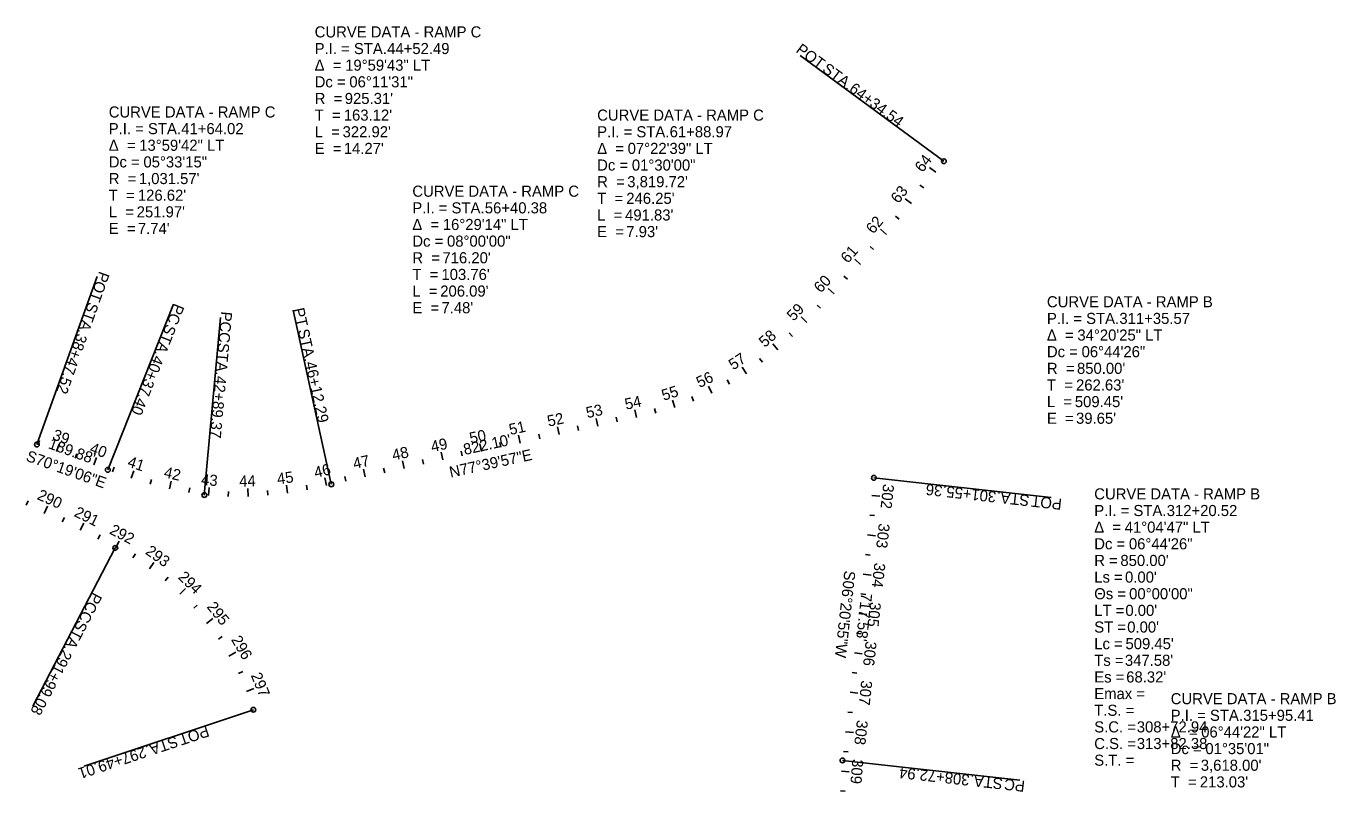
# Model space of a CAD drawing. Extents: x 213054 to 253479, y 525432 to 554138.
# Drawn here: x 219273 to 222575, y 547003 to 548935 of the extents above; entities that cross this region are included whole.
import ezdxf

# ---------------------------------------------------------------- set-up
doc = ezdxf.new("R2010")
doc.units = 0
for name, color, linetype in [('_CIVIL_CONSTRUCTION', 7, 'Continuous'), ('DV_X_Section_VMS_Line', 7, 'Continuous'), ('RW_X_CL_100_Bearings', 7, 'Continuous'), ('RW_X_CL_100_Cardinal_Points', 7, 'Continuous'), ('SC_Scratch1', 7, 'Continuous')]:
    doc.layers.add(name, color=color, linetype=linetype)

msp = doc.modelspace()

# ---------------------------------------------------------------- linework, layer by layer
at = {"layer": 'RW_X_CL_100_Cardinal_Points'}
for p, q in [((221566.1, 548566.6), (221550.1, 548578.6)), ((221535.8, 548526.8), (221526.3, 548534.1)), ((221505.1, 548487.4), (221489.4, 548499.8)), ((221473.8, 548448.4), (221464.5, 548456)), ((221442, 548409.8), (221426.7, 548422.6)), ((221409.7, 548371.6), (221400.6, 548379.4)), ((221376.9, 548333.9), (221361.9, 548347.1)), ((221343.7, 548296.5), (221334.8, 548304.6)), ((221309.9, 548259.7), (221295.2, 548273.3)), ((221275.7, 548223.2), (221267, 548231.5)), ((221240.9, 548187.3), (221226.7, 548201.3)), ((221205.3, 548152.2), (221197, 548160.9)), ((221168.3, 548118.6), (221155.2, 548133.7)), ((221129.5, 548087), (221122.2, 548096.5)), ((221088.8, 548058), (221077.8, 548074.7)), ((221001.7, 548009), (220993.1, 548027)), ((221046.1, 548032), (221040.2, 548042.4)), ((220908.7, 547972.5), (220902.6, 547991.5)), ((220955.9, 547989.1), (220951.5, 548000.3)), ((220812, 547947.2), (220807.7, 547966.8)), ((220860.7, 547958.5), (220857.6, 547970.1)), ((220616.6, 547904.5), (220612.4, 547924.1)), ((220665.5, 547915.2), (220662.9, 547926.9)), ((220714.3, 547925.9), (220710, 547945.4)), ((220763.2, 547936.6), (220760.6, 547948.3)), ((220518.9, 547883.2), (220514.7, 547902.7)), ((220567.8, 547893.8), (220565.2, 547905.6)), ((219302.7, 547878.6), (219306.7, 547889.9)), ((219349.8, 547861.8), (219356.5, 547880.6)), ((220323.5, 547840.4), (220319.3, 547860)), ((220372.4, 547851.1), (220369.8, 547862.8)), ((220421.2, 547861.8), (220417, 547881.3)), ((220470.1, 547872.5), (220467.5, 547884.2)), ((219396.8, 547844.9), (219400.9, 547856.2)), ((219443.9, 547828.1), (219450.7, 547846.9)), ((220225.9, 547819.1), (220221.6, 547838.6)), ((220274.7, 547829.7), (220272.1, 547841.5)), ((219490.9, 547810.9), (219495.2, 547822.1)), ((219538, 547794.2), (219544.2, 547813.2)), ((219585.9, 547779.8), (219589, 547791.4)), ((220030.6, 547775.9), (220025.7, 547795.3)), ((220079.3, 547787), (220076.8, 547798.7)), ((220128.2, 547797.7), (220123.9, 547817.2)), ((220177, 547808.4), (220174.4, 547820.1)), ((219634.4, 547767.7), (219638.7, 547787.2)), ((219683.4, 547758), (219685.5, 547769.8)), ((219732.9, 547751.1), (219734.5, 547771.1)), ((219782.8, 547748.5), (219783.1, 547760.5)), ((219832.8, 547748.6), (219832.3, 547768.6)), ((219882.8, 547751.4), (219881.8, 547763.4)), ((219932.4, 547756.9), (219929.7, 547776.7)), ((219981.8, 547765.1), (219979.5, 547776.9)), ((219273.2, 547726), (219278, 547737)), ((221405.4, 547751), (221425.2, 547748.8)), ((219318.9, 547705.7), (219327.2, 547723.9)), ((219364.3, 547684.7), (219369.4, 547695.6)), ((221399.8, 547701.4), (221411.8, 547700)), ((219409.4, 547663.1), (219418.2, 547681.1)), ((219454.2, 547640.9), (219459.6, 547651.6)), ((219498.7, 547618.1), (219507.9, 547635.8)), ((221394.3, 547651.7), (221414.2, 547649.4)), ((219542.1, 547593.4), (219548.4, 547603.6)), ((221388.8, 547602), (221400.7, 547600.6)), ((219583.8, 547565.7), (219595.4, 547581.9)), ((219623.3, 547535.1), (219631, 547544.4)), ((221383.3, 547552.3), (221403.1, 547550.1)), ((219660.7, 547501.9), (219674.5, 547516.4)), ((221377.7, 547502.6), (221389.7, 547501.2)), ((219695.7, 547466.2), (219704.5, 547474.3)), ((219728, 547428.1), (219743.7, 547440.5)), ((221372.2, 547452.9), (221392.1, 547450.7)), ((221366.7, 547403.2), (221378.6, 547401.9)), ((219757.7, 547387.9), (219767.6, 547394.6)), ((219784.5, 547345.6), (219801.7, 547355.8)), ((221361.1, 547353.5), (221381, 547351.3)), ((219808.2, 547301.7), (219819, 547307)), ((221355.6, 547303.8), (221367.5, 547302.5)), ((219828.8, 547256.1), (219847.3, 547263.7)), ((221350.1, 547254.1), (221370, 547251.9)), ((221344.6, 547204.4), (221356.5, 547203.1)), ((221339, 547154.7), (221358.9, 547152.5)), ((221333.5, 547105), (221345.4, 547103.7)), ((221328.4, 547055.3), (221348.3, 547053.7)), ((221325.9, 547005.4), (221337.9, 547005.1))]:
    msp.add_line(p, q, dxfattribs=at)
at = {"layer": 'SC_Scratch1'}
for p, q in [((221586.7, 548594.4), (221224.1, 548860.9)), ((219300.3, 547879.5), (219451.9, 548303.2)), ((219479.1, 547815.5), (219645, 548233.8)), ((219722.3, 547752), (219763, 548200.2)), ((220042.5, 547779), (219946.4, 548218.6)), ((221410.3, 547795.4), (221857.5, 547745.7)), ((219497.9, 547618.5), (219289.7, 547219.5)), ((219845.9, 547210.2), (219419.1, 547067.8)), ((221331, 547082.2), (221778.2, 547032.5))]:
    msp.add_line(p, q, dxfattribs=at)
for centre in [(221586.7, 548594.4), (219300.3, 547879.5), (219479.1, 547815.5), (221410.3, 547795.4), (219722.3, 547752), (220042.5, 547779), (219497.9, 547618.5), (219845.9, 547210.2), (221331, 547082.2)]:
    msp.add_circle(centre, 6, dxfattribs=at)

# ---------------------------------------------------------------- texts
at = {"layer": '_CIVIL_CONSTRUCTION'}
for s, p in [('CURVE DATA - RAMP C', (220000.5, 548906.7)), ('P.I. = STA. ', (220000.5, 548864.7)), ('44+52.49', (220183.2, 548864.7)), ('Δ  = ', (220000.5, 548822.7)), ('19°59\'43" LT', (220077.3, 548822.7)), ('Dc = ', (220000.5, 548780.7)), ('06°11\'31"', (220087.9, 548780.7)), ('R  = ', (220000.5, 548738.7)), ("925.31'", (220076.3, 548738.7)), ('CURVE DATA - RAMP C', (219481.4, 548704.6)), ('T  = ', (220000.5, 548696.7)), ("163.12'", (220073.9, 548696.7)), ('CURVE DATA - RAMP C', (220712.7, 548696.7)), ('P.I. = STA. ', (219481.4, 548662.6)), ('41+64.02', (219664.1, 548662.6)), ('L  = ', (220000.5, 548654.7)), ("322.92'", (220070.9, 548654.7)), ('P.I. = STA. ', (220712.7, 548654.7)), ('61+88.97', (220895.4, 548654.7)), ('Δ  = ', (219481.4, 548620.6)), ('13°59\'42" LT', (219558.2, 548620.6)), ('E  = ', (220000.5, 548612.7)), ("14.27'", (220073.9, 548612.7)), ('Δ  = ', (220712.7, 548612.7)), ('07°22\'39" LT', (220789.5, 548612.7)), ('Dc = ', (219481.4, 548578.6)), ('05°33\'15"', (219568.8, 548578.6)), ('Dc = ', (220712.7, 548570.7)), ('01°30\'00"', (220800.1, 548570.7)), ('R  = ', (219481.4, 548536.6)), ("1,031.57'", (219557.2, 548536.6)), ('R  = ', (220712.7, 548528.7)), ("3,819.72'", (220788.5, 548528.7)), ('T  = ', (219481.4, 548494.6)), ("126.62'", (219554.8, 548494.6)), ('CURVE DATA - RAMP C', (220246.7, 548504.7)), ('P.I. = STA. ', (220246.7, 548462.7)), ('56+40.38', (220429.4, 548462.7)), ('T  = ', (220712.7, 548486.7)), ("246.25'", (220786.1, 548486.7)), ('L  = ', (219481.4, 548452.6)), ("251.97'", (219551.8, 548452.6)), ('L  = ', (220712.7, 548444.7)), ("491.83'", (220783.1, 548444.7)), ('E  = ', (219481.4, 548410.6)), ("7.74'", (219554.8, 548410.6)), ('Δ  = ', (220246.7, 548420.7)), ('16°29\'14" LT', (220323.5, 548420.7)), ('E  = ', (220712.7, 548402.7)), ("7.93'", (220786.1, 548402.7)), ('Dc = ', (220246.7, 548378.7)), ('08°00\'00"', (220334.1, 548378.7)), ('R  = ', (220246.7, 548336.7)), ("716.20'", (220322.6, 548336.7)), ('T  = ', (220246.7, 548294.7)), ("103.76'", (220320.1, 548294.7)), ('L  = ', (220246.7, 548252.7)), ("206.09'", (220317.1, 548252.7)), ('CURVE DATA - RAMP B', (221846.5, 548225.7)), ('E  = ', (220246.7, 548210.7)), ("7.48'", (220320.1, 548210.7)), ('P.I. = STA. ', (221846.5, 548183.7)), ('311+35.57', (222029.2, 548183.7)), ('Δ  = ', (221846.5, 548141.7)), ('34°20\'25" LT', (221923.3, 548141.7)), ('Dc = ', (221846.5, 548099.7)), ('06°44\'26"', (221933.9, 548099.7)), ('R  = ', (221846.5, 548057.7)), ("850.00'", (221922.3, 548057.7)), ('T  = ', (221846.5, 548015.7)), ("262.63'", (221919.9, 548015.7)), ('L  = ', (221846.5, 547973.7)), ("509.45'", (221916.9, 547973.7)), ('E  = ', (221846.5, 547931.7)), ("39.65'", (221919.9, 547931.7)), ('CURVE DATA - RAMP B', (221965.8, 547740.9)), ('P.I. = STA. ', (221965.8, 547698.9)), ('312+20.52', (222148.5, 547698.9)), ('Δ  = ', (221965.8, 547656.9)), ('41°04\'47" LT', (222042.6, 547656.9)), ('Dc = ', (221965.8, 547614.9)), ('06°44\'26"', (222053.2, 547614.9)), ('R = ', (221965.8, 547572.9)), ("850.00'", (222031.7, 547572.9)), ('Ls = ', (221965.8, 547530.9)), ("0.00'", (222043.4, 547530.9)), ('Θs = ', (221965.8, 547488.9)), ('00°00\'00"', (222053.8, 547488.9)), ('LT = ', (221965.8, 547446.9)), ("0.00'", (222044.3, 547446.9)), ('ST = ', (221965.8, 547404.9)), ("0.00'", (222048.9, 547404.9)), ('Lc = ', (221965.8, 547362.9)), ("509.45'", (222044.6, 547362.9)), ('Ts = ', (221965.8, 547320.9)), ("347.58'", (222043.1, 547320.9)), ('Es = ', (221965.8, 547278.9)), ("68.32'", (222046.4, 547278.9)), ('Emax = ', (221965.8, 547236.9)), ('CURVE DATA - RAMP B', (222158.6, 547224.1)), ('T.S. = ', (221965.8, 547194.9)), ('P.I. = STA. ', (222158.6, 547182.1)), ('315+95.41', (222341.3, 547182.1)), ('S.C. = ', (221965.8, 547152.9)), ('308+72.94', (222073, 547152.9)), ('Δ  = ', (222158.6, 547140.1)), ('06°44\'22" LT', (222235.4, 547140.1)), ('C.S. = ', (221965.8, 547110.9)), ('313+82.38', (222073, 547110.9)), ('Dc = ', (222158.6, 547098.1)), ('01°35\'01"', (222246, 547098.1)), ('S.T. = ', (221965.8, 547068.9)), ('R  = ', (222158.6, 547056.1)), ("3,618.00'", (222234.4, 547056.1)), ('T  = ', (222158.6, 547014.1)), ("213.03'", (222232, 547014.1))]:
    msp.add_text(s, height=28, dxfattribs=at).set_placement(p)
at = {"layer": 'DV_X_Section_VMS_Line'}
for s, rotation, p in [('S70°19\'06"E', 340.3184, (219270.6, 547839.1)), ('N77°39\'57"E', 12.334, (220343.3, 547795.6)), ('S06°20\'55"W', 263.6513, (221336.1, 547562.3))]:
    msp.add_text(s, height=28, rotation=rotation, dxfattribs=at).set_placement(p)
at = {"layer": 'RW_X_CL_100_Bearings'}
for s, rotation, p in [("189.88'", 340.3184, (219327, 547870.4)), ("822.10'", 12.334, (220378.7, 547852.9)), ("717.58'", 263.6513, (221378.4, 547505.2))]:
    msp.add_text(s, height=28, rotation=rotation, dxfattribs=at).set_placement(p)
at = {"layer": 'RW_X_CL_100_Cardinal_Points'}
for s, rotation, p in [('64', 53.1514, (221533.2, 548564.4)), ('63', 51.6514, (221472.1, 548486)), ('62', 50.1514, (221409, 548409.2)), ('61', 48.6514, (221344.7, 548335.1)), ('60', 47.1514, (221276.4, 548260.3)), ('59', 45.3841, (221207.6, 548189.2)), ('58', 40.8709, (221135.1, 548123)), ('57', 33.4043, (221055.8, 548066.2)), ('56', 25.4043, (220970.8, 548021.9)), ('55', 17.6725, (220880.3, 547989.6)), ('54', 12.334, (220785.6, 547967.1)), ('52', 12.334, (220590.2, 547924.3)), ('53', 12.334, (220687.9, 547945.7)), ('51', 12.334, (220493.7, 547903.2)), ('39', 340.3184, (219337.4, 547892.7)), ('49', 12.334, (220296.7, 547860.1)), ('50', 12.334, (220394.1, 547881.5)), ('40', 340.3184, (219431.3, 547859.2)), ('48', 12.334, (220198.9, 547838.8)), ('41', 341.849, (219526.5, 547824.3)), ('46', 14.0481, (220002.8, 547794.7)), ('47', 12.334, (220100.4, 547817.2)), ('42', 347.4032, (219618.7, 547796.8)), ('43', 355.4719, (219713.4, 547777.7)), ('44', 1.664, (219810.6, 547773)), ('45', 7.8561, (219907.4, 547778.7)), ('290', 335.5975, (219298.8, 547742.3)), ('302', 263.6513, (221433.8, 547780.9)), ('291', 334.0141, (219392, 547699.4)), ('292', 332.3715, (219481.2, 547655.4)), ('303', 263.6513, (221422.8, 547681.4)), ('293', 324.3716, (219571.7, 547605)), ('304', 263.6513, (221411.7, 547582)), ('294', 316.3716, (219654.3, 547542.6)), ('295', 308.3716, (219727.1, 547469.5)), ('305', 263.6513, (221400.7, 547483)), ('296', 300.3717, (219789, 547387.3)), ('306', 263.6513, (221389.7, 547384.1)), ('297', 292.3717, (219839, 547297.2)), ('307', 263.6513, (221378.7, 547285.3)), ('308', 263.6513, (221367.6, 547185.1)), ('309', 265.4755, (221355.9, 547086.4))]:
    msp.add_text(s, height=28, rotation=rotation, dxfattribs=at).set_placement(p)
at = {"layer": 'SC_Scratch1'}
for s, rotation, p in [('POT', 323.6695, (221211.5, 548870.8)), (' STA. ', 323.6695, (221269.5, 548828.1)), ('64+34.54', 323.6695, (221345.6, 548772.1)), ('POT', 250.3184, (219457.7, 548318.2)), (' STA. ', 250.3184, (219433.5, 548250.4)), ('PC', 248.3723, (219646.8, 548237.1)), ('PT', 282.334, (219946.2, 548221.2)), ('PCC', 264.814, (219764.9, 548216)), ('38+47.52', 250.3184, (219401.7, 548161.4)), (' STA. ', 248.3723, (219629.9, 548194.5)), (' STA. ', 282.334, (219955.6, 548178.1)), (' STA. ', 264.814, (219758.6, 548147.4)), ('40+37.40', 248.3723, (219595, 548106.7)), ('46+12.29', 282.334, (219975.8, 548085.8)), ('42+89.37', 264.814, (219750.1, 548053.3)), ('301+55.36', 173.6513, (221719.9, 547760.5)), (' STA. ', 173.6513, (221813.9, 547750.1)), ('POT', 173.6513, (221885.4, 547742.1)), ('PCC', 242.4454, (219441, 547508.6)), (' STA. ', 242.4454, (219409.1, 547447.6)), ('291+99.08', 242.4454, (219365.4, 547363.8)), ('POT', 198.4508, (219728.5, 547170.6)), (' STA. ', 198.4508, (219660.2, 547147.8)), ('297+49.01', 198.4508, (219570.5, 547117.9)), ('308+72.94', 173.6513, (221652.7, 547046)), (' STA. ', 173.6513, (221746.7, 547035.6)), ('PC', 173.6513, (221792.2, 547030.5))]:
    msp.add_text(s, height=28, rotation=rotation, dxfattribs=at).set_placement(p)

doc.saveas('drawing.dxf')
